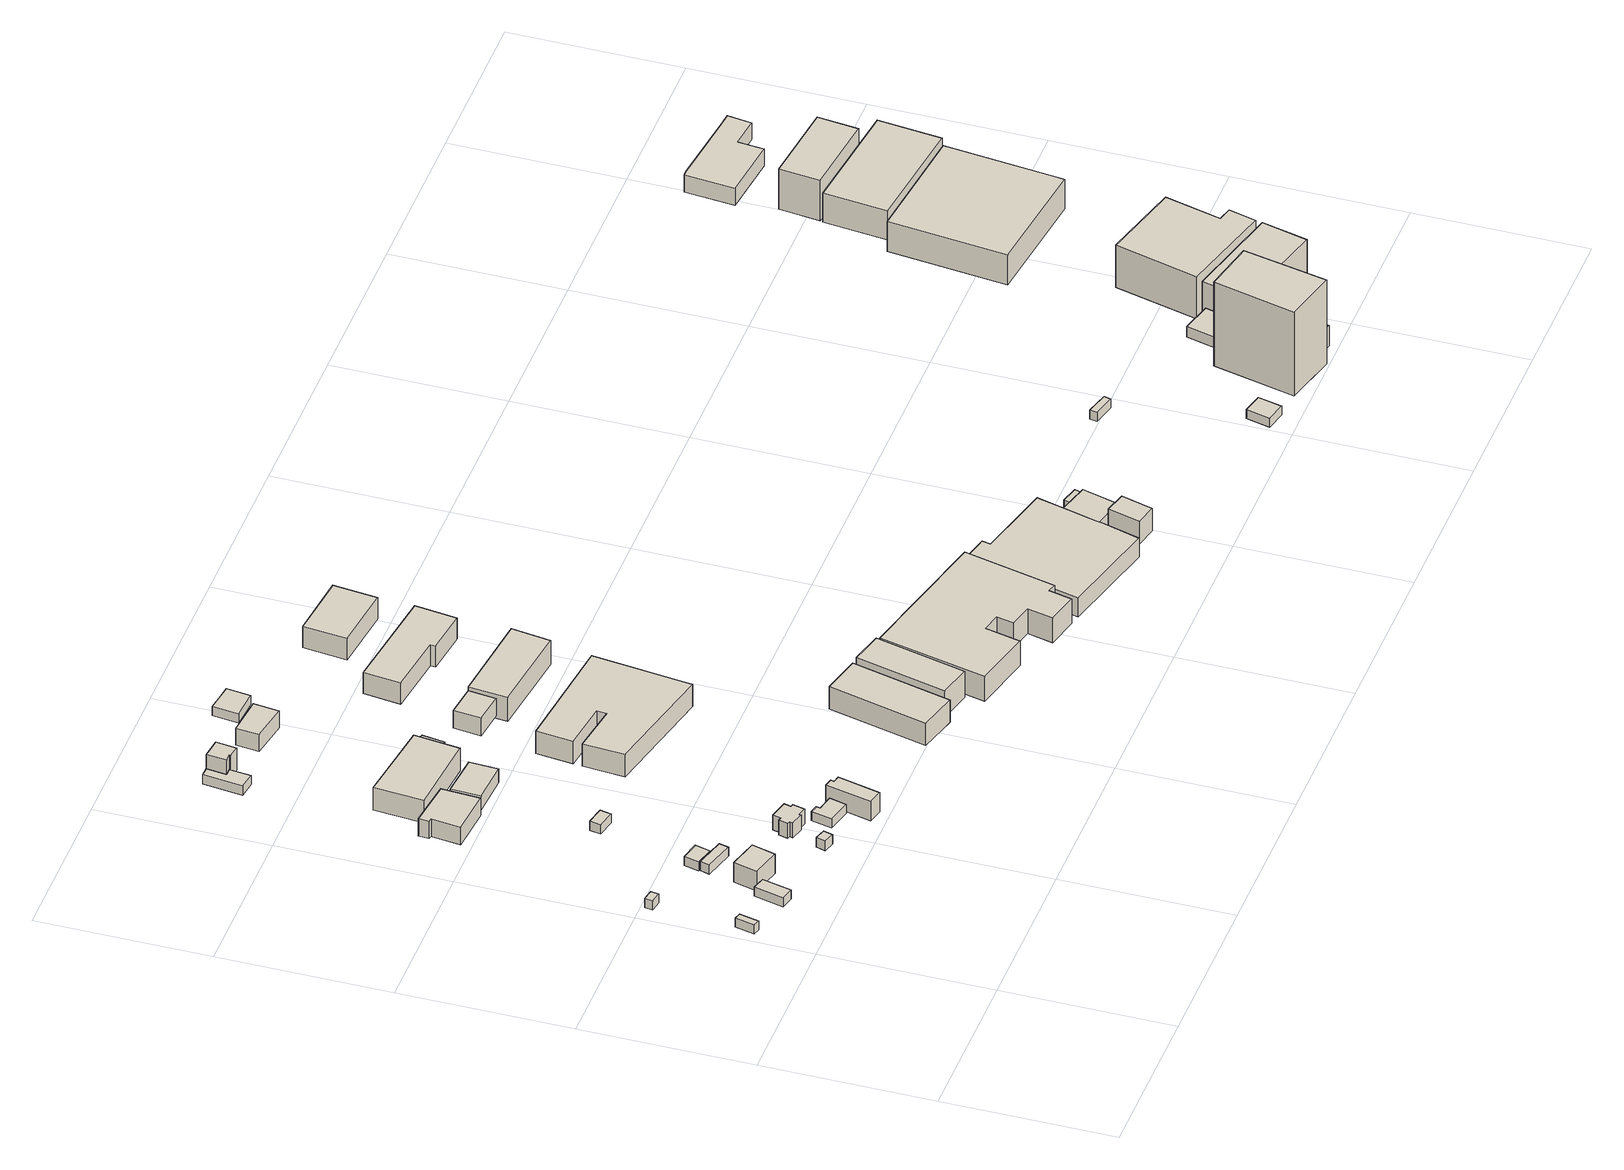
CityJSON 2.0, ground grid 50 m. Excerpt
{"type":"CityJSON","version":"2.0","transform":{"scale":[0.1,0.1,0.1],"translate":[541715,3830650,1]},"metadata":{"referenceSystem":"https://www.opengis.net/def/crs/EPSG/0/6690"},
"CityObjects":{
"building1":{"type":"Building","attributes":{"class":"3001","BuildingDetailAttribute.specifiedBuildingCoverageRate":0.6,"BuildingDetailAttribute.surveyYear":2017,"BuildingTsunamiRiskAttribute.description":"1","BuildingTsunamiRiskAttribute.rank":"2","BuildingTsunamiRiskAttribute.depth":0.59,"BuildingHighTideRiskAttribute.description":"1","BuildingHighTideRiskAttribute.rank":"2","BuildingHighTideRiskAttribute.depth":2.31,"BuildingIDAttribute.prefecture":"27","BuildingIDAttribute.city":"27125"},"geometry":[{"type":"Solid","lod":"1","boundaries":[[[[0,1,2,3]],[[2,4,5,3]],[[1,6,4,2]],[[0,7,6,1]],[[3,5,7,0]],[[4,6,7,5]]]]}]},
"building2":{"type":"Building","attributes":{"class":"3001","BuildingDetailAttribute.specifiedBuildingCoverageRate":0.6,"BuildingDetailAttribute.surveyYear":2017,"BuildingHighTideRiskAttribute.description":"1","BuildingHighTideRiskAttribute.rank":"2","BuildingHighTideRiskAttribute.depth":2.46,"BuildingIDAttribute.prefecture":"27","BuildingIDAttribute.city":"27125"},"geometry":[{"type":"Solid","lod":"1","boundaries":[[[[8,9,10,11]],[[10,12,13,11]],[[9,14,12,10]],[[8,15,14,9]],[[11,13,15,8]],[[12,14,15,13]]]]}]},
"building3":{"type":"Building","attributes":{"class":"3001","BuildingDetailAttribute.specifiedBuildingCoverageRate":0.6,"BuildingDetailAttribute.surveyYear":2017,"BuildingTsunamiRiskAttribute.description":"1","BuildingTsunamiRiskAttribute.rank":"1","BuildingTsunamiRiskAttribute.depth":0.25,"BuildingHighTideRiskAttribute.description":"1","BuildingHighTideRiskAttribute.rank":"2","BuildingHighTideRiskAttribute.depth":2.15,"BuildingIDAttribute.prefecture":"27","BuildingIDAttribute.city":"27125"},"geometry":[{"type":"Solid","lod":"1","boundaries":[[[[16,17,18,19]],[[18,20,21,19]],[[17,22,20,18]],[[16,23,22,17]],[[19,21,23,16]],[[20,22,23,21]]]]}]},
"building4":{"type":"Building","attributes":{"計測周辺長":32.1,"1/2500図郭":94,"区名":"住之江区","町丁目名称":"平林北２丁目","街区番号":8,"class":"3001","usage":"411","measuredHeight":6.5,"storeysAboveGround":2,"BuildingDetailAttribute.buildingRoofEdgeArea":63.54,"BuildingDetailAttribute.buildingStructureType":"601","BuildingDetailAttribute.buildingStructureOrgType":"1","BuildingDetailAttribute.detailedUsage":"1110","BuildingDetailAttribute.specifiedBuildingCoverageRate":0.6,"BuildingDetailAttribute.surveyYear":2017,"BuildingTsunamiRiskAttribute.description":"1","BuildingTsunamiRiskAttribute.rank":"1","BuildingTsunamiRiskAttribute.depth":0.01,"BuildingHighTideRiskAttribute.description":"1","BuildingHighTideRiskAttribute.rank":"2","BuildingHighTideRiskAttribute.depth":2.03,"BuildingIDAttribute.prefecture":"27","BuildingIDAttribute.city":"27125"},"geometry":[{"type":"Solid","lod":"1","boundaries":[[[[24,25,26,27]],[[26,28,29,27]],[[25,30,28,26]],[[24,31,30,25]],[[27,29,31,24]],[[28,30,31,29]]]]}]},
"building5":{"type":"Building","attributes":{"class":"3001","BuildingDetailAttribute.specifiedBuildingCoverageRate":0.6,"BuildingDetailAttribute.surveyYear":2017,"BuildingHighTideRiskAttribute.description":"1","BuildingHighTideRiskAttribute.rank":"2","BuildingHighTideRiskAttribute.depth":2.36,"BuildingIDAttribute.prefecture":"27","BuildingIDAttribute.city":"27125"},"geometry":[{"type":"Solid","lod":"1","boundaries":[[[[32,33,34,35]],[[34,36,37,35]],[[33,38,36,34]],[[32,39,38,33]],[[35,37,39,32]],[[36,38,39,37]]]]}]},
"building6":{"type":"Building","attributes":{"class":"3001","BuildingDetailAttribute.specifiedBuildingCoverageRate":0.6,"BuildingDetailAttribute.surveyYear":2017,"BuildingHighTideRiskAttribute.description":"1","BuildingHighTideRiskAttribute.rank":"2","BuildingHighTideRiskAttribute.depth":2.36,"BuildingIDAttribute.prefecture":"27","BuildingIDAttribute.city":"27125"},"geometry":[{"type":"Solid","lod":"1","boundaries":[[[[40,41,42,43]],[[42,44,45,43]],[[41,46,44,42]],[[40,47,46,41]],[[43,45,47,40]],[[44,46,47,45]]]]}]},
"building7":{"type":"Building","attributes":{"計測周辺長":12.5,"1/2500図郭":94,"区名":"住之江区","町丁目名称":"平林北２丁目","街区番号":7,"class":"3001","usage":"454","measuredHeight":3.1,"storeysAboveGround":1,"BuildingDetailAttribute.buildingRoofEdgeArea":9.69,"BuildingDetailAttribute.buildingStructureType":"603","BuildingDetailAttribute.buildingStructureOrgType":"3","BuildingDetailAttribute.detailedUsage":"1930","BuildingDetailAttribute.specifiedBuildingCoverageRate":0.6,"BuildingDetailAttribute.surveyYear":2017,"BuildingTsunamiRiskAttribute.description":"1","BuildingTsunamiRiskAttribute.rank":"1","BuildingTsunamiRiskAttribute.depth":0.19,"BuildingHighTideRiskAttribute.description":"1","BuildingHighTideRiskAttribute.rank":"2","BuildingHighTideRiskAttribute.depth":2.44,"BuildingIDAttribute.prefecture":"27","BuildingIDAttribute.city":"27125"},"geometry":[{"type":"Solid","lod":"1","boundaries":[[[[48,49,50,51]],[[50,52,53,51]],[[49,54,52,50]],[[48,55,54,49]],[[51,53,55,48]],[[52,54,55,53]]]]}]},
"building8":{"type":"Building","attributes":{"class":"3001","measuredHeight":4.8,"BuildingDetailAttribute.specifiedBuildingCoverageRate":0.6,"BuildingDetailAttribute.surveyYear":2017,"BuildingTsunamiRiskAttribute.description":"1","BuildingTsunamiRiskAttribute.rank":"1","BuildingTsunamiRiskAttribute.depth":0.05,"BuildingHighTideRiskAttribute.description":"1","BuildingHighTideRiskAttribute.rank":"2","BuildingHighTideRiskAttribute.depth":2.34,"BuildingIDAttribute.prefecture":"27","BuildingIDAttribute.city":"27125"},"geometry":[{"type":"Solid","lod":"1","boundaries":[[[[56,57,58,59,60,61,62,63,64,65,66,67]],[[66,68,69,67]],[[65,70,68,66]],[[64,71,70,65]],[[63,72,71,64]],[[62,73,72,63]],[[61,74,73,62]],[[60,75,74,61]],[[59,76,75,60]],[[58,77,76,59]],[[57,78,77,58]],[[56,79,78,57]],[[67,69,79,56]],[[68,70,71,72,73,74,75,76,77,78,79,69]]]]}]},
"building9":{"type":"Building","attributes":{"class":"3001","BuildingDetailAttribute.specifiedBuildingCoverageRate":0.6,"BuildingDetailAttribute.surveyYear":2017,"BuildingIDAttribute.prefecture":"27","BuildingIDAttribute.city":"27125"},"geometry":[{"type":"Solid","lod":"1","boundaries":[[[[80,81,82,83]],[[82,84,85,83]],[[81,86,84,82]],[[80,87,86,81]],[[83,85,87,80]],[[84,86,87,85]]]]}]},
"building10":{"type":"Building","attributes":{"計測周辺長":51.54,"1/2500図郭":94,"区名":"住之江区","町丁目名称":"平林北２丁目","街区番号":8,"class":"3001","usage":"411","measuredHeight":5.7,"storeysAboveGround":2,"BuildingDetailAttribute.buildingRoofEdgeArea":155.59,"BuildingDetailAttribute.buildingStructureType":"601","BuildingDetailAttribute.buildingStructureOrgType":"1","BuildingDetailAttribute.detailedUsage":"1110","BuildingDetailAttribute.specifiedBuildingCoverageRate":0.6,"BuildingDetailAttribute.surveyYear":2017,"BuildingHighTideRiskAttribute.description":"1","BuildingHighTideRiskAttribute.rank":"2","BuildingHighTideRiskAttribute.depth":2.29,"BuildingIDAttribute.prefecture":"27","BuildingIDAttribute.city":"27125"},"geometry":[{"type":"Solid","lod":"1","boundaries":[[[[88,89,90,91,92,93]],[[92,94,95,93]],[[91,96,94,92]],[[90,97,96,91]],[[89,98,97,90]],[[88,99,98,89]],[[93,95,99,88]],[[94,96,97,98,99,95]]]]}]},
"building11":{"type":"Building","attributes":{"class":"3001","BuildingDetailAttribute.specifiedBuildingCoverageRate":0.6,"BuildingDetailAttribute.surveyYear":2017,"BuildingTsunamiRiskAttribute.description":"1","BuildingTsunamiRiskAttribute.rank":"1","BuildingTsunamiRiskAttribute.depth":0.05,"BuildingHighTideRiskAttribute.description":"1","BuildingHighTideRiskAttribute.rank":"2","BuildingHighTideRiskAttribute.depth":2.34,"BuildingIDAttribute.prefecture":"27","BuildingIDAttribute.city":"27125"},"geometry":[{"type":"Solid","lod":"1","boundaries":[[[[100,101,102,103,104,105]],[[104,106,107,105]],[[103,108,106,104]],[[102,109,108,103]],[[101,110,109,102]],[[100,111,110,101]],[[105,107,111,100]],[[106,108,109,110,111,107]]]]}]},
"building12":{"type":"Building","attributes":{"計測周辺長":36.76,"1/2500図郭":94,"区名":"住之江区","町丁目名称":"平林北２丁目","街区番号":7,"class":"3001","usage":"411","measuredHeight":6.4,"storeysAboveGround":2,"BuildingDetailAttribute.buildingRoofEdgeArea":61.17,"BuildingDetailAttribute.buildingStructureType":"601","BuildingDetailAttribute.buildingStructureOrgType":"1","BuildingDetailAttribute.detailedUsage":"1110","BuildingDetailAttribute.specifiedBuildingCoverageRate":0.6,"BuildingDetailAttribute.surveyYear":2017,"BuildingTsunamiRiskAttribute.description":"1","BuildingTsunamiRiskAttribute.rank":"1","BuildingTsunamiRiskAttribute.depth":0.07,"BuildingHighTideRiskAttribute.description":"1","BuildingHighTideRiskAttribute.rank":"2","BuildingHighTideRiskAttribute.depth":2.19,"BuildingIDAttribute.prefecture":"27","BuildingIDAttribute.city":"27125"},"geometry":[{"type":"Solid","lod":"1","boundaries":[[[[112,113,114,115,116,117]],[[116,118,119,117]],[[115,120,118,116]],[[114,121,120,115]],[[113,122,121,114]],[[112,123,122,113]],[[117,119,123,112]],[[118,120,121,122,123,119]]]]}]},
"building13":{"type":"Building","attributes":{"計測周辺長":42.11,"1/2500図郭":94,"区名":"住之江区","町丁目名称":"平林北２丁目","街区番号":8,"class":"3001","usage":"441","measuredHeight":4.6,"storeysAboveGround":1,"BuildingDetailAttribute.buildingRoofEdgeArea":106.75,"BuildingDetailAttribute.buildingStructureType":"610","BuildingDetailAttribute.buildingStructureOrgType":"2","BuildingDetailAttribute.detailedUsage":"1424","BuildingDetailAttribute.specifiedBuildingCoverageRate":0.6,"BuildingDetailAttribute.surveyYear":2017,"BuildingHighTideRiskAttribute.description":"1","BuildingHighTideRiskAttribute.rank":"2","BuildingHighTideRiskAttribute.depth":2.36,"BuildingIDAttribute.prefecture":"27","BuildingIDAttribute.city":"27125"},"geometry":[{"type":"Solid","lod":"1","boundaries":[[[[124,125,126,127]],[[126,128,129,127]],[[125,130,128,126]],[[124,131,130,125]],[[127,129,131,124]],[[128,130,131,129]]]]}]},
"building14":{"type":"Building","attributes":{"計測周辺長":77.18,"1/2500図郭":94,"区名":"住之江区","町丁目名称":"平林北２丁目","街区番号":8,"class":"3001","usage":"441","measuredHeight":7.5,"storeysAboveGround":1,"BuildingDetailAttribute.buildingRoofEdgeArea":344.06,"BuildingDetailAttribute.buildingStructureType":"610","BuildingDetailAttribute.buildingStructureOrgType":"2","BuildingDetailAttribute.detailedUsage":"1510","BuildingDetailAttribute.specifiedBuildingCoverageRate":0.6,"BuildingDetailAttribute.surveyYear":2017,"BuildingHighTideRiskAttribute.description":"1","BuildingHighTideRiskAttribute.rank":"2","BuildingHighTideRiskAttribute.depth":2.3,"BuildingIDAttribute.prefecture":"27","BuildingIDAttribute.city":"27125"},"geometry":[{"type":"Solid","lod":"1","boundaries":[[[[132,133,134,135]],[[134,136,137,135]],[[133,138,136,134]],[[132,139,138,133]],[[135,137,139,132]],[[136,138,139,137]]]]}]},
"building15":{"type":"Building","attributes":{"計測周辺長":33.76,"1/2500図郭":94,"区名":"住之江区","町丁目名称":"平林北２丁目","街区番号":8,"class":"3003","usage":"441","measuredHeight":3.1,"storeysAboveGround":1,"BuildingDetailAttribute.buildingRoofEdgeArea":46.09,"BuildingDetailAttribute.buildingStructureType":"610","BuildingDetailAttribute.buildingStructureOrgType":"2","BuildingDetailAttribute.detailedUsage":"1520","BuildingDetailAttribute.specifiedBuildingCoverageRate":0.6,"BuildingDetailAttribute.surveyYear":2017,"BuildingHighTideRiskAttribute.description":"1","BuildingHighTideRiskAttribute.rank":"2","BuildingHighTideRiskAttribute.depth":2.94,"BuildingIDAttribute.prefecture":"27","BuildingIDAttribute.city":"27125"},"geometry":[{"type":"Solid","lod":"1","boundaries":[[[[140,141,142,143,144,145,146,147]],[[146,148,149,147]],[[145,150,148,146]],[[144,151,150,145]],[[143,152,151,144]],[[142,153,152,143]],[[141,154,153,142]],[[140,155,154,141]],[[147,149,155,140]],[[148,150,151,152,153,154,155,149]]]]}]},
"building16":{"type":"Building","attributes":{"class":"3003","measuredHeight":7.5,"BuildingDetailAttribute.specifiedBuildingCoverageRate":0.6,"BuildingDetailAttribute.surveyYear":2017,"BuildingHighTideRiskAttribute.description":"1","BuildingHighTideRiskAttribute.rank":"2","BuildingHighTideRiskAttribute.depth":2.33,"BuildingIDAttribute.prefecture":"27","BuildingIDAttribute.city":"27125"},"geometry":[{"type":"Solid","lod":"1","boundaries":[[[[156,157,158,159,160,161,162]],[[161,163,164,162]],[[160,165,163,161]],[[159,166,165,160]],[[158,167,166,159]],[[157,168,167,158]],[[156,169,168,157]],[[162,164,169,156]],[[163,165,166,167,168,169,164]]]]}]},
"building17":{"type":"Building","attributes":{"計測周辺長":19.48,"1/2500図郭":94,"区名":"住之江区","町丁目名称":"平林北２丁目","街区番号":8,"class":"3001","usage":"441","measuredHeight":5.3,"storeysAboveGround":2,"BuildingDetailAttribute.buildingRoofEdgeArea":20.34,"BuildingDetailAttribute.buildingStructureType":"610","BuildingDetailAttribute.buildingStructureOrgType":"2","BuildingDetailAttribute.detailedUsage":"1510","BuildingDetailAttribute.specifiedBuildingCoverageRate":0.6,"BuildingDetailAttribute.surveyYear":2017,"BuildingHighTideRiskAttribute.description":"1","BuildingHighTideRiskAttribute.rank":"2","BuildingHighTideRiskAttribute.depth":2.56,"BuildingIDAttribute.prefecture":"27","BuildingIDAttribute.city":"27125"},"geometry":[{"type":"Solid","lod":"1","boundaries":[[[[170,171,172,173]],[[172,174,175,173]],[[171,176,174,172]],[[170,177,176,171]],[[173,175,177,170]],[[174,176,177,175]]]]}]},
"building18":{"type":"Building","attributes":{"計測周辺長":37.35,"1/2500図郭":94,"区名":"住之江区","町丁目名称":"平林北２丁目","街区番号":8,"class":"3003","usage":"441","measuredHeight":5.6,"storeysAboveGround":1,"BuildingDetailAttribute.buildingRoofEdgeArea":82.47,"BuildingDetailAttribute.buildingStructureType":"610","BuildingDetailAttribute.buildingStructureOrgType":"2","BuildingDetailAttribute.detailedUsage":"1520","BuildingDetailAttribute.specifiedBuildingCoverageRate":0.6,"BuildingDetailAttribute.surveyYear":2017,"BuildingHighTideRiskAttribute.description":"1","BuildingHighTideRiskAttribute.rank":"2","BuildingHighTideRiskAttribute.depth":2.29,"BuildingIDAttribute.prefecture":"27","BuildingIDAttribute.city":"27125"},"geometry":[{"type":"Solid","lod":"1","boundaries":[[[[178,179,180,181]],[[180,182,183,181]],[[179,184,182,180]],[[178,185,184,179]],[[181,183,185,178]],[[182,184,185,183]]]]}]},
"building19":{"type":"Building","attributes":{"計測周辺長":95.83,"1/2500図郭":94,"区名":"住之江区","町丁目名称":"平林北２丁目","街区番号":7,"class":"3001","usage":"441","measuredHeight":7.3,"storeysAboveGround":1,"BuildingDetailAttribute.buildingRoofEdgeArea":456.15,"BuildingDetailAttribute.buildingStructureType":"610","BuildingDetailAttribute.buildingStructureOrgType":"2","BuildingDetailAttribute.detailedUsage":"1510","BuildingDetailAttribute.specifiedBuildingCoverageRate":0.6,"BuildingDetailAttribute.surveyYear":2017,"BuildingHighTideRiskAttribute.description":"1","BuildingHighTideRiskAttribute.rank":"2","BuildingHighTideRiskAttribute.depth":2.56,"BuildingIDAttribute.prefecture":"27","BuildingIDAttribute.city":"27125"},"geometry":[{"type":"Solid","lod":"1","boundaries":[[[[186,187,188,189,190,191,192,193]],[[192,194,195,193]],[[191,196,194,192]],[[190,197,196,191]],[[189,198,197,190]],[[188,199,198,189]],[[187,200,199,188]],[[186,201,200,187]],[[193,195,201,186]],[[194,196,197,198,199,200,201,195]]]]}]},
"building20":{"type":"Building","attributes":{"計測周辺長":34.79,"1/2500図郭":94,"区名":"住之江区","町丁目名称":"平林北２丁目","街区番号":7,"class":"3003","usage":"441","measuredHeight":5.9,"storeysAboveGround":1,"BuildingDetailAttribute.buildingRoofEdgeArea":75.25,"BuildingDetailAttribute.buildingStructureType":"610","BuildingDetailAttribute.buildingStructureOrgType":"2","BuildingDetailAttribute.detailedUsage":"1520","BuildingDetailAttribute.specifiedBuildingCoverageRate":0.6,"BuildingDetailAttribute.surveyYear":2017,"BuildingHighTideRiskAttribute.description":"1","BuildingHighTideRiskAttribute.rank":"2","BuildingHighTideRiskAttribute.depth":2.41,"BuildingIDAttribute.prefecture":"27","BuildingIDAttribute.city":"27125"},"geometry":[{"type":"Solid","lod":"1","boundaries":[[[[202,203,204,205]],[[204,206,207,205]],[[203,208,206,204]],[[202,209,208,203]],[[205,207,209,202]],[[206,208,209,207]]]]}]},
"building21":{"type":"Building","attributes":{"計測周辺長":31.67,"1/2500図郭":94,"区名":"住之江区","町丁目名称":"平林北２丁目","街区番号":8,"class":"3003","usage":"441","storeysAboveGround":1,"BuildingDetailAttribute.buildingRoofEdgeArea":62.24,"BuildingDetailAttribute.buildingStructureType":"610","BuildingDetailAttribute.buildingStructureOrgType":"2","BuildingDetailAttribute.detailedUsage":"1520","BuildingDetailAttribute.specifiedBuildingCoverageRate":0.6,"BuildingDetailAttribute.surveyYear":2017,"BuildingHighTideRiskAttribute.description":"1","BuildingHighTideRiskAttribute.rank":"2","BuildingHighTideRiskAttribute.depth":2.42,"BuildingIDAttribute.prefecture":"27","BuildingIDAttribute.city":"27125"},"geometry":[{"type":"Solid","lod":"1","boundaries":[[[[210,211,212,213,214]],[[213,215,216,214]],[[212,217,215,213]],[[211,218,217,212]],[[210,219,218,211]],[[214,216,219,210]],[[215,217,218,219,216]]]]}]},
"building22":{"type":"Building","attributes":{"計測周辺長":83.76,"1/2500図郭":94,"区名":"住之江区","町丁目名称":"平林北２丁目","街区番号":7,"class":"3001","usage":"441","measuredHeight":7.4,"storeysAboveGround":1,"BuildingDetailAttribute.buildingRoofEdgeArea":356.78,"BuildingDetailAttribute.buildingStructureType":"610","BuildingDetailAttribute.buildingStructureOrgType":"2","BuildingDetailAttribute.detailedUsage":"1510","BuildingDetailAttribute.specifiedBuildingCoverageRate":0.6,"BuildingDetailAttribute.surveyYear":2017,"BuildingHighTideRiskAttribute.description":"1","BuildingHighTideRiskAttribute.rank":"2","BuildingHighTideRiskAttribute.depth":2,"BuildingIDAttribute.prefecture":"27","BuildingIDAttribute.city":"27125"},"geometry":[{"type":"Solid","lod":"1","boundaries":[[[[220,221,222,223]],[[222,224,225,223]],[[221,226,224,222]],[[220,227,226,221]],[[223,225,227,220]],[[224,226,227,225]]]]}]},
"building23":{"type":"Building","attributes":{"計測周辺長":74.52,"1/2500図郭":94,"区名":"住之江区","町丁目名称":"平林北２丁目","街区番号":7,"class":"3001","usage":"431","measuredHeight":8.7,"storeysAboveGround":2,"BuildingDetailAttribute.buildingRoofEdgeArea":272.16,"BuildingDetailAttribute.buildingStructureType":"610","BuildingDetailAttribute.buildingStructureOrgType":"2","BuildingDetailAttribute.detailedUsage":"1720","BuildingDetailAttribute.specifiedBuildingCoverageRate":0.6,"BuildingDetailAttribute.surveyYear":2017,"BuildingHighTideRiskAttribute.description":"1","BuildingHighTideRiskAttribute.rank":"2","BuildingHighTideRiskAttribute.depth":2,"BuildingIDAttribute.prefecture":"27","BuildingIDAttribute.city":"27125"},"geometry":[{"type":"Solid","lod":"1","boundaries":[[[[228,229,230,231]],[[230,232,233,231]],[[229,234,232,230]],[[228,235,234,229]],[[231,233,235,228]],[[232,234,235,233]]]]}]},
"building24":{"type":"Building","attributes":{"計測周辺長":77.37,"1/2500図郭":94,"区名":"住之江区","町丁目名称":"平林北２丁目","街区番号":7,"class":"3001","usage":"441","measuredHeight":7.8,"storeysAboveGround":2,"BuildingDetailAttribute.buildingRoofEdgeArea":312.19,"BuildingDetailAttribute.buildingStructureType":"610","BuildingDetailAttribute.buildingStructureOrgType":"2","BuildingDetailAttribute.detailedUsage":"1520","BuildingDetailAttribute.specifiedBuildingCoverageRate":0.6,"BuildingDetailAttribute.surveyYear":2017,"BuildingHighTideRiskAttribute.description":"1","BuildingHighTideRiskAttribute.rank":"2","BuildingHighTideRiskAttribute.depth":2.23,"BuildingIDAttribute.prefecture":"27","BuildingIDAttribute.city":"27125"},"geometry":[{"type":"Solid","lod":"1","boundaries":[[[[236,237,238,239]],[[238,240,241,239]],[[237,242,240,238]],[[236,243,242,237]],[[239,241,243,236]],[[240,242,243,241]]]]}]},
"building25":{"type":"Building","attributes":{"計測周辺長":87.56,"1/2500図郭":94,"区名":"住之江区","町丁目名称":"平林北２丁目","街区番号":7,"class":"3001","usage":"401","measuredHeight":6.9,"storeysAboveGround":2,"BuildingDetailAttribute.buildingRoofEdgeArea":362.81,"BuildingDetailAttribute.buildingStructureType":"603","BuildingDetailAttribute.buildingStructureOrgType":"3","BuildingDetailAttribute.detailedUsage":"1310","BuildingDetailAttribute.specifiedBuildingCoverageRate":0.6,"BuildingDetailAttribute.surveyYear":2017,"BuildingHighTideRiskAttribute.description":"1","BuildingHighTideRiskAttribute.rank":"2","BuildingHighTideRiskAttribute.depth":2.48,"BuildingIDAttribute.prefecture":"27","BuildingIDAttribute.city":"27125"},"geometry":[{"type":"Solid","lod":"1","boundaries":[[[[244,245,246,247,248,249]],[[248,250,251,249]],[[247,252,250,248]],[[246,253,252,247]],[[245,254,253,246]],[[244,255,254,245]],[[249,251,255,244]],[[250,252,253,254,255,251]]]]}]},
"building26":{"type":"Building","attributes":{"計測周辺長":64.26,"1/2500図郭":94,"区名":"住之江区","町丁目名称":"平林北２丁目","街区番号":7,"class":"3001","usage":"441","measuredHeight":7.1,"storeysAboveGround":1,"BuildingDetailAttribute.buildingRoofEdgeArea":247.77,"BuildingDetailAttribute.buildingStructureType":"610","BuildingDetailAttribute.buildingStructureOrgType":"2","BuildingDetailAttribute.detailedUsage":"1520","BuildingDetailAttribute.specifiedBuildingCoverageRate":0.6,"BuildingDetailAttribute.surveyYear":2017,"BuildingHighTideRiskAttribute.description":"1","BuildingHighTideRiskAttribute.rank":"2","BuildingHighTideRiskAttribute.depth":2.53,"BuildingIDAttribute.prefecture":"27","BuildingIDAttribute.city":"27125"},"geometry":[{"type":"Solid","lod":"1","boundaries":[[[[256,257,258,259]],[[258,260,261,259]],[[257,262,260,258]],[[256,263,262,257]],[[259,261,263,256]],[[260,262,263,261]]]]}]},
"building27":{"type":"Building","attributes":{"計測周辺長":167.32,"1/2500図郭":94,"区名":"住之江区","町丁目名称":"平林北２丁目","街区番号":7,"class":"3001","usage":"441","measuredHeight":8.1,"storeysAboveGround":1,"BuildingDetailAttribute.buildingRoofEdgeArea":1195.79,"BuildingDetailAttribute.buildingStructureType":"610","BuildingDetailAttribute.buildingStructureOrgType":"2","BuildingDetailAttribute.detailedUsage":"1520","BuildingDetailAttribute.specifiedBuildingCoverageRate":0.6,"BuildingDetailAttribute.surveyYear":2017,"BuildingHighTideRiskAttribute.description":"1","BuildingHighTideRiskAttribute.rank":"2","BuildingHighTideRiskAttribute.depth":2.17,"BuildingIDAttribute.prefecture":"27","BuildingIDAttribute.city":"27125"},"geometry":[{"type":"Solid","lod":"1","boundaries":[[[[264,265,266,267,268,269,270,271,272,273,274,275]],[[274,276,277,275]],[[273,278,276,274]],[[272,279,278,273]],[[271,280,279,272]],[[270,281,280,271]],[[269,282,281,270]],[[268,283,282,269]],[[267,284,283,268]],[[266,285,284,267]],[[265,286,285,266]],[[264,287,286,265]],[[275,277,287,264]],[[276,278,279,280,281,282,283,284,285,286,287,277]]]]}]},
"building28":{"type":"Building","attributes":{"計測周辺長":109.49,"1/2500図郭":94,"区名":"住之江区","町丁目名称":"平林北２丁目","街区番号":7,"class":"3001","usage":"431","measuredHeight":6.4,"storeysAboveGround":1,"BuildingDetailAttribute.buildingRoofEdgeArea":676.27,"BuildingDetailAttribute.buildingStructureType":"610","BuildingDetailAttribute.buildingStructureOrgType":"2","BuildingDetailAttribute.detailedUsage":"1720","BuildingDetailAttribute.specifiedBuildingCoverageRate":0.6,"BuildingDetailAttribute.surveyYear":2017,"BuildingHighTideRiskAttribute.description":"1","BuildingHighTideRiskAttribute.rank":"2","BuildingHighTideRiskAttribute.depth":2.4,"BuildingIDAttribute.prefecture":"27","BuildingIDAttribute.city":"27125"},"geometry":[{"type":"Solid","lod":"1","boundaries":[[[[288,289,290,291,292,293,294,295,296]],[[295,297,298,296]],[[294,299,297,295]],[[293,300,299,294]],[[292,301,300,293]],[[291,302,301,292]],[[290,303,302,291]],[[289,304,303,290]],[[288,305,304,289]],[[296,298,305,288]],[[297,299,300,301,302,303,304,305,298]]]]}]},
"building29":{"type":"Building","attributes":{"計測周辺長":32.63,"1/2500図郭":94,"区名":"住之江区","町丁目名称":"平林北２丁目","街区番号":7,"class":"3001","usage":"401","measuredHeight":7.5,"storeysAboveGround":2,"BuildingDetailAttribute.buildingRoofEdgeArea":64.03,"BuildingDetailAttribute.buildingStructureType":"610","BuildingDetailAttribute.buildingStructureOrgType":"2","BuildingDetailAttribute.detailedUsage":"1310","BuildingDetailAttribute.specifiedBuildingCoverageRate":0.6,"BuildingDetailAttribute.surveyYear":2017,"BuildingHighTideRiskAttribute.description":"1","BuildingHighTideRiskAttribute.rank":"2","BuildingHighTideRiskAttribute.depth":2.29,"BuildingIDAttribute.prefecture":"27","BuildingIDAttribute.city":"27125"},"geometry":[{"type":"Solid","lod":"1","boundaries":[[[[306,307,308,309]],[[308,310,311,309]],[[307,312,310,308]],[[306,313,312,307]],[[309,311,313,306]],[[310,312,313,311]]]]}]},
"building30":{"type":"Building","attributes":{"計測周辺長":44.52,"1/2500図郭":94,"区名":"住之江区","町丁目名称":"平林北２丁目","街区番号":7,"class":"3003","usage":"431","measuredHeight":5.1,"storeysAboveGround":1,"BuildingDetailAttribute.buildingRoofEdgeArea":123.81,"BuildingDetailAttribute.buildingStructureType":"610","BuildingDetailAttribute.buildingStructureOrgType":"2","BuildingDetailAttribute.detailedUsage":"1720","BuildingDetailAttribute.specifiedBuildingCoverageRate":0.6,"BuildingDetailAttribute.surveyYear":2017,"BuildingHighTideRiskAttribute.description":"1","BuildingHighTideRiskAttribute.rank":"2","BuildingHighTideRiskAttribute.depth":2.31,"BuildingIDAttribute.prefecture":"27","BuildingIDAttribute.city":"27125"},"geometry":[{"type":"Solid","lod":"1","boundaries":[[[[314,315,316,317]],[[316,318,319,317]],[[315,320,318,316]],[[314,321,320,315]],[[317,319,321,314]],[[318,320,321,319]]]]}]},
"building31":{"type":"Building","attributes":{"class":"3001","BuildingDetailAttribute.specifiedBuildingCoverageRate":0.6,"BuildingDetailAttribute.surveyYear":2017,"BuildingIDAttribute.prefecture":"27","BuildingIDAttribute.city":"27125"},"geometry":[{"type":"Solid","lod":"1","boundaries":[[[[322,323,324,325]],[[324,326,327,325]],[[323,328,326,324]],[[322,329,328,323]],[[325,327,329,322]],[[326,328,329,327]]]]}]},
"building32":{"type":"Building","attributes":{"class":"3001","BuildingDetailAttribute.specifiedBuildingCoverageRate":0.6,"BuildingDetailAttribute.surveyYear":2017,"BuildingHighTideRiskAttribute.description":"1","BuildingHighTideRiskAttribute.rank":"2","BuildingHighTideRiskAttribute.depth":2.02,"BuildingIDAttribute.prefecture":"27","BuildingIDAttribute.city":"27125"},"geometry":[{"type":"Solid","lod":"1","boundaries":[[[[330,331,332,333]],[[332,334,335,333]],[[331,336,334,332]],[[330,337,336,331]],[[333,335,337,330]],[[334,336,337,335]]]]}]},
"building33":{"type":"Building","attributes":{"class":"3001","BuildingDetailAttribute.specifiedBuildingCoverageRate":0.6,"BuildingDetailAttribute.surveyYear":2017,"BuildingHighTideRiskAttribute.description":"1","BuildingHighTideRiskAttribute.rank":"2","BuildingHighTideRiskAttribute.depth":2.19,"BuildingIDAttribute.prefecture":"27","BuildingIDAttribute.city":"27125"},"geometry":[{"type":"Solid","lod":"1","boundaries":[[[[338,339,340,341]],[[340,342,343,341]],[[339,344,342,340]],[[338,345,344,339]],[[341,343,345,338]],[[342,344,345,343]]]]}]},
"building34":{"type":"Building","attributes":{"計測周辺長":81.91,"1/2500図郭":94,"区名":"住之江区","町丁目名称":"平林北２丁目","街区番号":7,"class":"3002","usage":"401","measuredHeight":27.8,"storeysAboveGround":5,"BuildingDetailAttribute.buildingRoofEdgeArea":400.42,"BuildingDetailAttribute.buildingStructureType":"603","BuildingDetailAttribute.buildingStructureOrgType":"3","BuildingDetailAttribute.detailedUsage":"1310","BuildingDetailAttribute.specifiedBuildingCoverageRate":0.6,"BuildingDetailAttribute.surveyYear":2017,"BuildingHighTideRiskAttribute.description":"1","BuildingHighTideRiskAttribute.rank":"2","BuildingHighTideRiskAttribute.depth":2.15,"BuildingIDAttribute.prefecture":"27","BuildingIDAttribute.city":"27125"},"geometry":[{"type":"Solid","lod":"1","boundaries":[[[[346,347,348,349]],[[348,350,351,349]],[[347,352,350,348]],[[346,353,352,347]],[[349,351,353,346]],[[350,352,353,351]]]]}]},
"building35":{"type":"Building","attributes":{"class":"3001","measuredHeight":6.7,"BuildingDetailAttribute.specifiedBuildingCoverageRate":0.6,"BuildingDetailAttribute.surveyYear":2017,"BuildingHighTideRiskAttribute.description":"1","BuildingHighTideRiskAttribute.rank":"2","BuildingHighTideRiskAttribute.depth":1.94,"BuildingIDAttribute.prefecture":"27","BuildingIDAttribute.city":"27125"},"geometry":[{"type":"Solid","lod":"1","boundaries":[[[[354,355,356,357]],[[356,358,359,357]],[[355,360,358,356]],[[354,361,360,355]],[[357,359,361,354]],[[358,360,361,359]]]]}]},
"building36":{"type":"Building","attributes":{"class":"3001","measuredHeight":3.5,"BuildingDetailAttribute.specifiedBuildingCoverageRate":0.6,"BuildingDetailAttribute.surveyYear":2017,"BuildingHighTideRiskAttribute.description":"1","BuildingHighTideRiskAttribute.rank":"2","BuildingHighTideRiskAttribute.depth":2.11,"BuildingIDAttribute.prefecture":"27","BuildingIDAttribute.city":"27125"},"geometry":[{"type":"Solid","lod":"1","boundaries":[[[[362,363,364,365]],[[364,366,367,365]],[[363,368,366,364]],[[362,369,368,363]],[[365,367,369,362]],[[366,368,369,367]]]]}]},
"building37":{"type":"Building","attributes":{"class":"3001","measuredHeight":11.1,"BuildingDetailAttribute.specifiedBuildingCoverageRate":0.6,"BuildingDetailAttribute.surveyYear":2017,"BuildingHighTideRiskAttribute.description":"1","BuildingHighTideRiskAttribute.rank":"2","BuildingHighTideRiskAttribute.depth":2.24,"BuildingIDAttribute.prefecture":"27","BuildingIDAttribute.city":"27125"},"geometry":[{"type":"Solid","lod":"1","boundaries":[[[[370,371,372,373]],[[372,374,375,373]],[[371,376,374,372]],[[370,377,376,371]],[[373,375,377,370]],[[374,376,377,375]]]]}]},
"building38":{"type":"Building","attributes":{"計測周辺長":107.95,"1/2500図郭":94,"区名":"住之江区","町丁目名称":"平林北２丁目","街区番号":7,"class":"3001","usage":"452","measuredHeight":13.9,"storeysAboveGround":1,"BuildingDetailAttribute.buildingRoofEdgeArea":651.87,"BuildingDetailAttribute.buildingStructureType":"610","BuildingDetailAttribute.buildingStructureOrgType":"2","BuildingDetailAttribute.detailedUsage":"1620","BuildingDetailAttribute.specifiedBuildingCoverageRate":0.6,"BuildingDetailAttribute.surveyYear":2017,"BuildingHighTideRiskAttribute.description":"1","BuildingHighTideRiskAttribute.rank":"2","BuildingHighTideRiskAttribute.depth":2.27,"BuildingIDAttribute.prefecture":"27","BuildingIDAttribute.city":"27125"},"geometry":[{"type":"Solid","lod":"1","boundaries":[[[[378,379,380,381,382,383]],[[382,384,385,383]],[[381,386,384,382]],[[380,387,386,381]],[[379,388,387,380]],[[378,389,388,379]],[[383,385,389,378]],[[384,386,387,388,389,385]]]]}]},
"building39":{"type":"Building","attributes":{"計測周辺長":141.31,"1/2500図郭":94,"区名":"住之江区","町丁目名称":"平林北２丁目","街区番号":7,"class":"3001","usage":"431","measuredHeight":9.8,"storeysAboveGround":1,"BuildingDetailAttribute.buildingRoofEdgeArea":1247.78,"BuildingDetailAttribute.buildingStructureType":"610","BuildingDetailAttribute.buildingStructureOrgType":"2","BuildingDetailAttribute.detailedUsage":"1720","BuildingDetailAttribute.specifiedBuildingCoverageRate":0.6,"BuildingDetailAttribute.surveyYear":2017,"BuildingTsunamiRiskAttribute.description":"1","BuildingTsunamiRiskAttribute.rank":"1","BuildingTsunamiRiskAttribute.depth":0.01,"BuildingHighTideRiskAttribute.description":"1","BuildingHighTideRiskAttribute.rank":"2","BuildingHighTideRiskAttribute.depth":2.62,"BuildingIDAttribute.prefecture":"27","BuildingIDAttribute.city":"27125"},"geometry":[{"type":"Solid","lod":"1","boundaries":[[[[390,391,392,393,394,395]],[[394,396,397,395]],[[393,398,396,394]],[[392,399,398,393]],[[391,400,399,392]],[[390,401,400,391]],[[395,397,401,390]],[[396,398,399,400,401,397]]]]}]},
"building40":{"type":"Building","attributes":{"計測周辺長":94,"1/2500図郭":94,"区名":"住之江区","町丁目名称":"平林北２丁目","街区番号":7,"class":"3001","usage":"431","measuredHeight":9.7,"storeysAboveGround":1,"BuildingDetailAttribute.buildingRoofEdgeArea":358.96,"BuildingDetailAttribute.buildingStructureType":"610","BuildingDetailAttribute.buildingStructureOrgType":"2","BuildingDetailAttribute.detailedUsage":"1720","BuildingDetailAttribute.specifiedBuildingCoverageRate":0.6,"BuildingDetailAttribute.surveyYear":2017,"BuildingHighTideRiskAttribute.description":"1","BuildingHighTideRiskAttribute.rank":"2","BuildingHighTideRiskAttribute.depth":2.11,"BuildingIDAttribute.prefecture":"27","BuildingIDAttribute.city":"27125"},"geometry":[{"type":"Solid","lod":"1","boundaries":[[[[402,403,404,405]],[[404,406,407,405]],[[403,408,406,404]],[[402,409,408,403]],[[405,407,409,402]],[[406,408,409,407]]]]}]},
"building41":{"type":"Building","attributes":{"class":"3001","measuredHeight":13.4,"BuildingDetailAttribute.specifiedBuildingCoverageRate":0.6,"BuildingDetailAttribute.surveyYear":2017,"BuildingHighTideRiskAttribute.description":"1","BuildingHighTideRiskAttribute.rank":"2","BuildingHighTideRiskAttribute.depth":2,"BuildingIDAttribute.prefecture":"27","BuildingIDAttribute.city":"27125"},"geometry":[{"type":"Solid","lod":"1","boundaries":[[[[410,411,412,413]],[[412,414,415,413]],[[411,416,414,412]],[[410,417,416,411]],[[413,415,417,410]],[[414,416,417,415]]]]}]},
"building42":{"type":"Building","attributes":{"計測周辺長":69.37,"1/2500図郭":94,"区名":"住之江区","町丁目名称":"平林北２丁目","街区番号":7,"class":"3001","usage":"431","measuredHeight":5.7,"storeysAboveGround":1,"BuildingDetailAttribute.buildingRoofEdgeArea":194.79,"BuildingDetailAttribute.buildingStructureType":"610","BuildingDetailAttribute.buildingStructureOrgType":"2","BuildingDetailAttribute.detailedUsage":"1720","BuildingDetailAttribute.specifiedBuildingCoverageRate":0.6,"BuildingDetailAttribute.surveyYear":2017,"BuildingHighTideRiskAttribute.description":"1","BuildingHighTideRiskAttribute.rank":"2","BuildingHighTideRiskAttribute.depth":2.33,"BuildingIDAttribute.prefecture":"27","BuildingIDAttribute.city":"27125"},"geometry":[{"type":"Solid","lod":"1","boundaries":[[[[418,419,420,421,422,423,424,425]],[[424,426,427,425]],[[423,428,426,424]],[[422,429,428,423]],[[421,430,429,422]],[[420,431,430,421]],[[419,432,431,420]],[[418,433,432,419]],[[425,427,433,418]],[[426,428,429,430,431,432,433,427]]]]}]}
},
"vertices":[
[6,672,28],[19,729,28],[39,724,28],[26,667,28],[39,724,58],[26,667,58],[19,729,58],[6,672,58],
[22,958,27],[26,982,27],[60,976,27],[56,952,27],[60,976,57],[56,952,57],[26,982,57],[22,958,57],
[138,636,29],[159,723,29],[198,712,29],[178,627,29],[198,712,59],[178,627,59],[159,723,59],[138,636,59],
[183,724,28],[201,793,28],[288,770,28],[269,701,28],[288,770,93],[269,701,93],[201,793,93],[183,724,93],
[213,864,28],[221,892,28],[309,868,28],[302,840,28],[309,868,58],[302,840,58],[221,892,58],[213,864,58],
[220,896,26],[231,939,26],[286,926,26],[275,882,26],[286,926,56],[275,882,56],[231,939,56],[220,896,56],
[404,606,27],[412,634,27],[444,624,27],[437,597,27],[444,624,59],[437,597,59],[412,634,59],[404,606,59],
[471,700,27],[470,694,27],[430,704,27],[433,714,27],[424,716,27],[431,744,27],[441,741,27],[447,765,27],[502,752,27],[497,731,27],[506,729,27],[497,693,27],[506,729,76],[497,693,76],[497,731,76],[502,752,76],[447,765,76],[441,741,76],[431,744,76],[424,716,76],[433,714,76],[430,704,76],[470,694,76],[471,700,76],
[300,1192,18],[307,1225,18],[361,1214,18],[354,1181,18],[361,1214,48],[354,1181,48],[307,1225,48],[300,1192,48],
[148,1529,14],[157,1614,14],[147,1616,14],[149,1646,14],[289,1630,14],[283,1518,14],[289,1630,72],[283,1518,72],[149,1646,72],[147,1616,72],[157,1614,72],[148,1529,72],
[499,620,29],[513,680,29],[537,674,29],[535,663,29],[583,652,29],[571,603,29],[583,652,59],[571,603,59],[535,663,59],[537,674,59],[513,680,59],[499,620,59],
[560,532,29],[592,666,29],[616,660,29],[613,650,29],[634,645,29],[604,521,29],[634,645,93],[604,521,93],[613,650,93],[616,660,93],[592,666,93],[560,532,93],
[288,1518,29],[292,1605,29],[417,1594,29],[413,1511,29],[417,1594,75],[413,1511,75],[292,1605,75],[288,1518,75],
[450,1757,26],[434,1624,26],[192,1644,26],[203,1789,26],[192,1644,101],[203,1789,101],[434,1624,101],[450,1757,101],
[213,2252,14],[206,2194,14],[229,2194,14],[228,2191,14],[228,2190,14],[222,2132,14],[172,2139,14],[186,2254,14],[172,2139,45],[186,2254,45],[222,2132,45],[228,2190,45],[228,2191,45],[229,2194,45],[206,2194,45],[213,2252,45],
[271,2245,18],[263,2185,18],[228,2190,18],[228,2191,18],[229,2194,18],[206,2194,18],[213,2252,18],[206,2194,93],[213,2252,93],[229,2194,93],[228,2191,93],[228,2190,93],[263,2185,93],[271,2245,93],
[450,1686,24],[455,1754,24],[487,1746,24],[478,1681,24],[487,1746,76],[478,1681,76],[455,1754,76],[450,1686,76],
[349,2151,26],[356,2218,26],[471,2207,26],[462,2132,26],[471,2207,82],[462,2132,82],[356,2218,82],[349,2151,82],
[558,1208,14],[567,1330,14],[710,1309,14],[712,1337,14],[569,1355,14],[581,1463,14],[934,1424,14],[899,1134,14],[934,1424,88],[899,1134,88],[581,1463,88],[569,1355,88],[712,1337,88],[710,1309,88],[567,1330,88],[558,1208,88],
[687,1607,25],[594,1618,25],[603,1698,25],[696,1687,25],[603,1698,84],[696,1687,84],[594,1618,84],[687,1607,84],
[510,2310,24],[545,2305,24],[536,2235,24],[451,2241,24],[460,2317,24],[451,2241,54],[460,2317,54],[536,2235,54],[545,2305,54],[510,2310,54],
[916,496,25],[987,785,25],[1103,758,25],[1031,466,25],[1103,758,99],[1031,466,99],[987,785,99],[916,496,99],
[1047,486,25],[1111,751,25],[1208,727,25],[1144,462,25],[1208,727,112],[1144,462,112],[1111,751,112],[1047,486,112],
[969,1657,17],[952,1542,17],[685,1574,17],[696,1687,17],[685,1574,96],[696,1687,96],[952,1542,96],[969,1657,96],
[840,1823,24],[839,1838,24],[659,1861,24],[673,1969,24],[986,1929,24],[970,1807,24],[986,1929,94],[970,1807,94],[673,1969,94],[659,1861,94],[839,1838,94],[840,1823,94],
[793,2052,26],[807,2180,26],[999,2159,26],[985,2031,26],[999,2159,97],[985,2031,97],[807,2180,97],[793,2052,97],
[1437,315,26],[1454,389,26],[1385,405,26],[1397,456,26],[1341,469,26],[1317,366,26],[1143,407,26],[1216,720,26],[1635,622,26],[1572,354,26],[1546,360,26],[1530,293,26],[1546,360,108],[1530,293,108],[1572,354,108],[1635,622,108],[1216,720,108],[1143,407,108],[1317,366,108],[1341,469,108],[1397,456,108],[1385,405,108],[1454,389,108],[1437,315,108],
[1892,329,24],[1858,214,24],[1565,286,24],[1646,619,24],[1719,602,24],[1714,577,24],[1940,522,24],[1923,454,24],[1894,344,24],[1923,454,87],[1894,344,87],[1940,522,87],[1714,577,87],[1719,602,87],[1646,619,87],[1565,286,87],[1858,214,87],[1892,329,87],
[1910,229,26],[1934,324,26],[1999,307,26],[1973,215,26],[1999,307,101],[1973,215,101],[1934,324,101],[1910,229,101],
[2002,320,20],[1894,344,20],[1923,454,20],[2031,425,20],[1923,454,71],[2031,425,71],[1894,344,71],[2002,320,71],
[1984,442,27],[1989,464,27],[2041,451,27],[2035,429,27],[2041,451,57],[2035,429,57],[1989,464,57],[1984,442,57],
[2487,58,29],[2504,128,29],[2563,114,29],[2546,44,29],[2563,114,59],[2546,44,59],[2504,128,59],[2487,58,59],
[2377,499,23],[2382,521,23],[2449,503,23],[2443,482,23],[2449,503,53],[2443,482,53],[2382,521,53],[2377,499,53],
[2634,39,29],[2692,279,29],[2845,246,29],[2792,0,29],[2845,246,307],[2792,0,307],[2692,279,307],[2634,39,307],
[2815,30,29],[2833,101,29],[2885,87,29],[2867,17,29],[2885,87,96],[2867,17,96],[2833,101,96],[2815,30,96],
[2756,272,31],[2785,384,31],[2875,361,31],[2846,249,31],[2875,361,66],[2846,249,66],[2785,384,66],[2756,272,66],
[2857,243,28],[2891,376,28],[3180,304,28],[3146,170,28],[3180,304,139],[3146,170,139],[2891,376,139],[2857,243,139],
[2897,393,6],[2960,637,6],[3196,576,6],[3154,412,6],[3196,401,6],[3175,321,6],[3196,401,146],[3175,321,146],[3154,412,146],[3196,576,146],[2960,637,146],[2897,393,146],
[3233,867,9],[2878,909,9],[2917,1254,9],[3272,1215,9],[3238,907,9],[3234,875,9],[3238,907,108],[3234,875,108],[3272,1215,108],[2917,1254,108],[2878,909,108],[3233,867,108],
[3291,1224,20],[2950,1263,20],[2970,1449,20],[3312,1410,20],[2970,1449,116],[3312,1410,116],[2950,1263,116],[3291,1224,116],
[2973,1457,20],[2987,1576,20],[3229,1549,20],[3215,1430,20],[3229,1549,154],[3215,1430,154],[2987,1576,154],[2973,1457,154],
[3254,1805,23],[3244,1735,23],[3155,1744,23],[3148,1669,23],[2963,1689,23],[2976,1834,23],[2992,1834,23],[3223,1808,23],[2992,1834,79],[3223,1808,79],[2976,1834,79],[2963,1689,79],[3148,1669,79],[3155,1744,79],[3244,1735,79],[3254,1805,79]
]}
